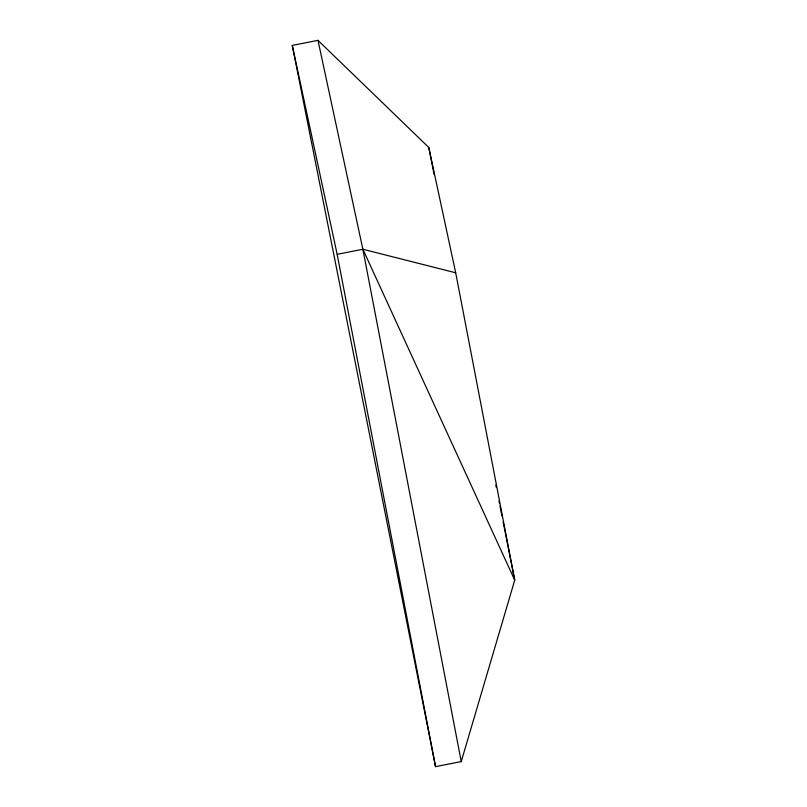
<?xml version="1.0" encoding="UTF-8"?>
<svg xmlns="http://www.w3.org/2000/svg" width="807" height="807" viewBox="0 0 807 807"><rect width="100%" height="100%" fill="white"/><g stroke="black" fill="none" stroke-linecap="round" stroke-linejoin="round"><path stroke-width="1.21" d="M461.241 761.576L514.725 580.183L455.693 272.786L428.769 147.449L317.988 40.35L292.275 45.424L435.538 766.65L461.241 761.576L362.868 249.242L317.988 40.35M292.275 45.424L337.155 254.326L362.868 249.242L455.693 272.786M362.868 249.242L514.725 580.183L503.185 522.079M428.769 147.449L434.176 174.645M495.811 484.987L496.305 487.458M499.008 501.056L499.503 503.528M499.987 505.999L501.954 515.895M337.155 254.326L435.538 766.65"/></g></svg>
